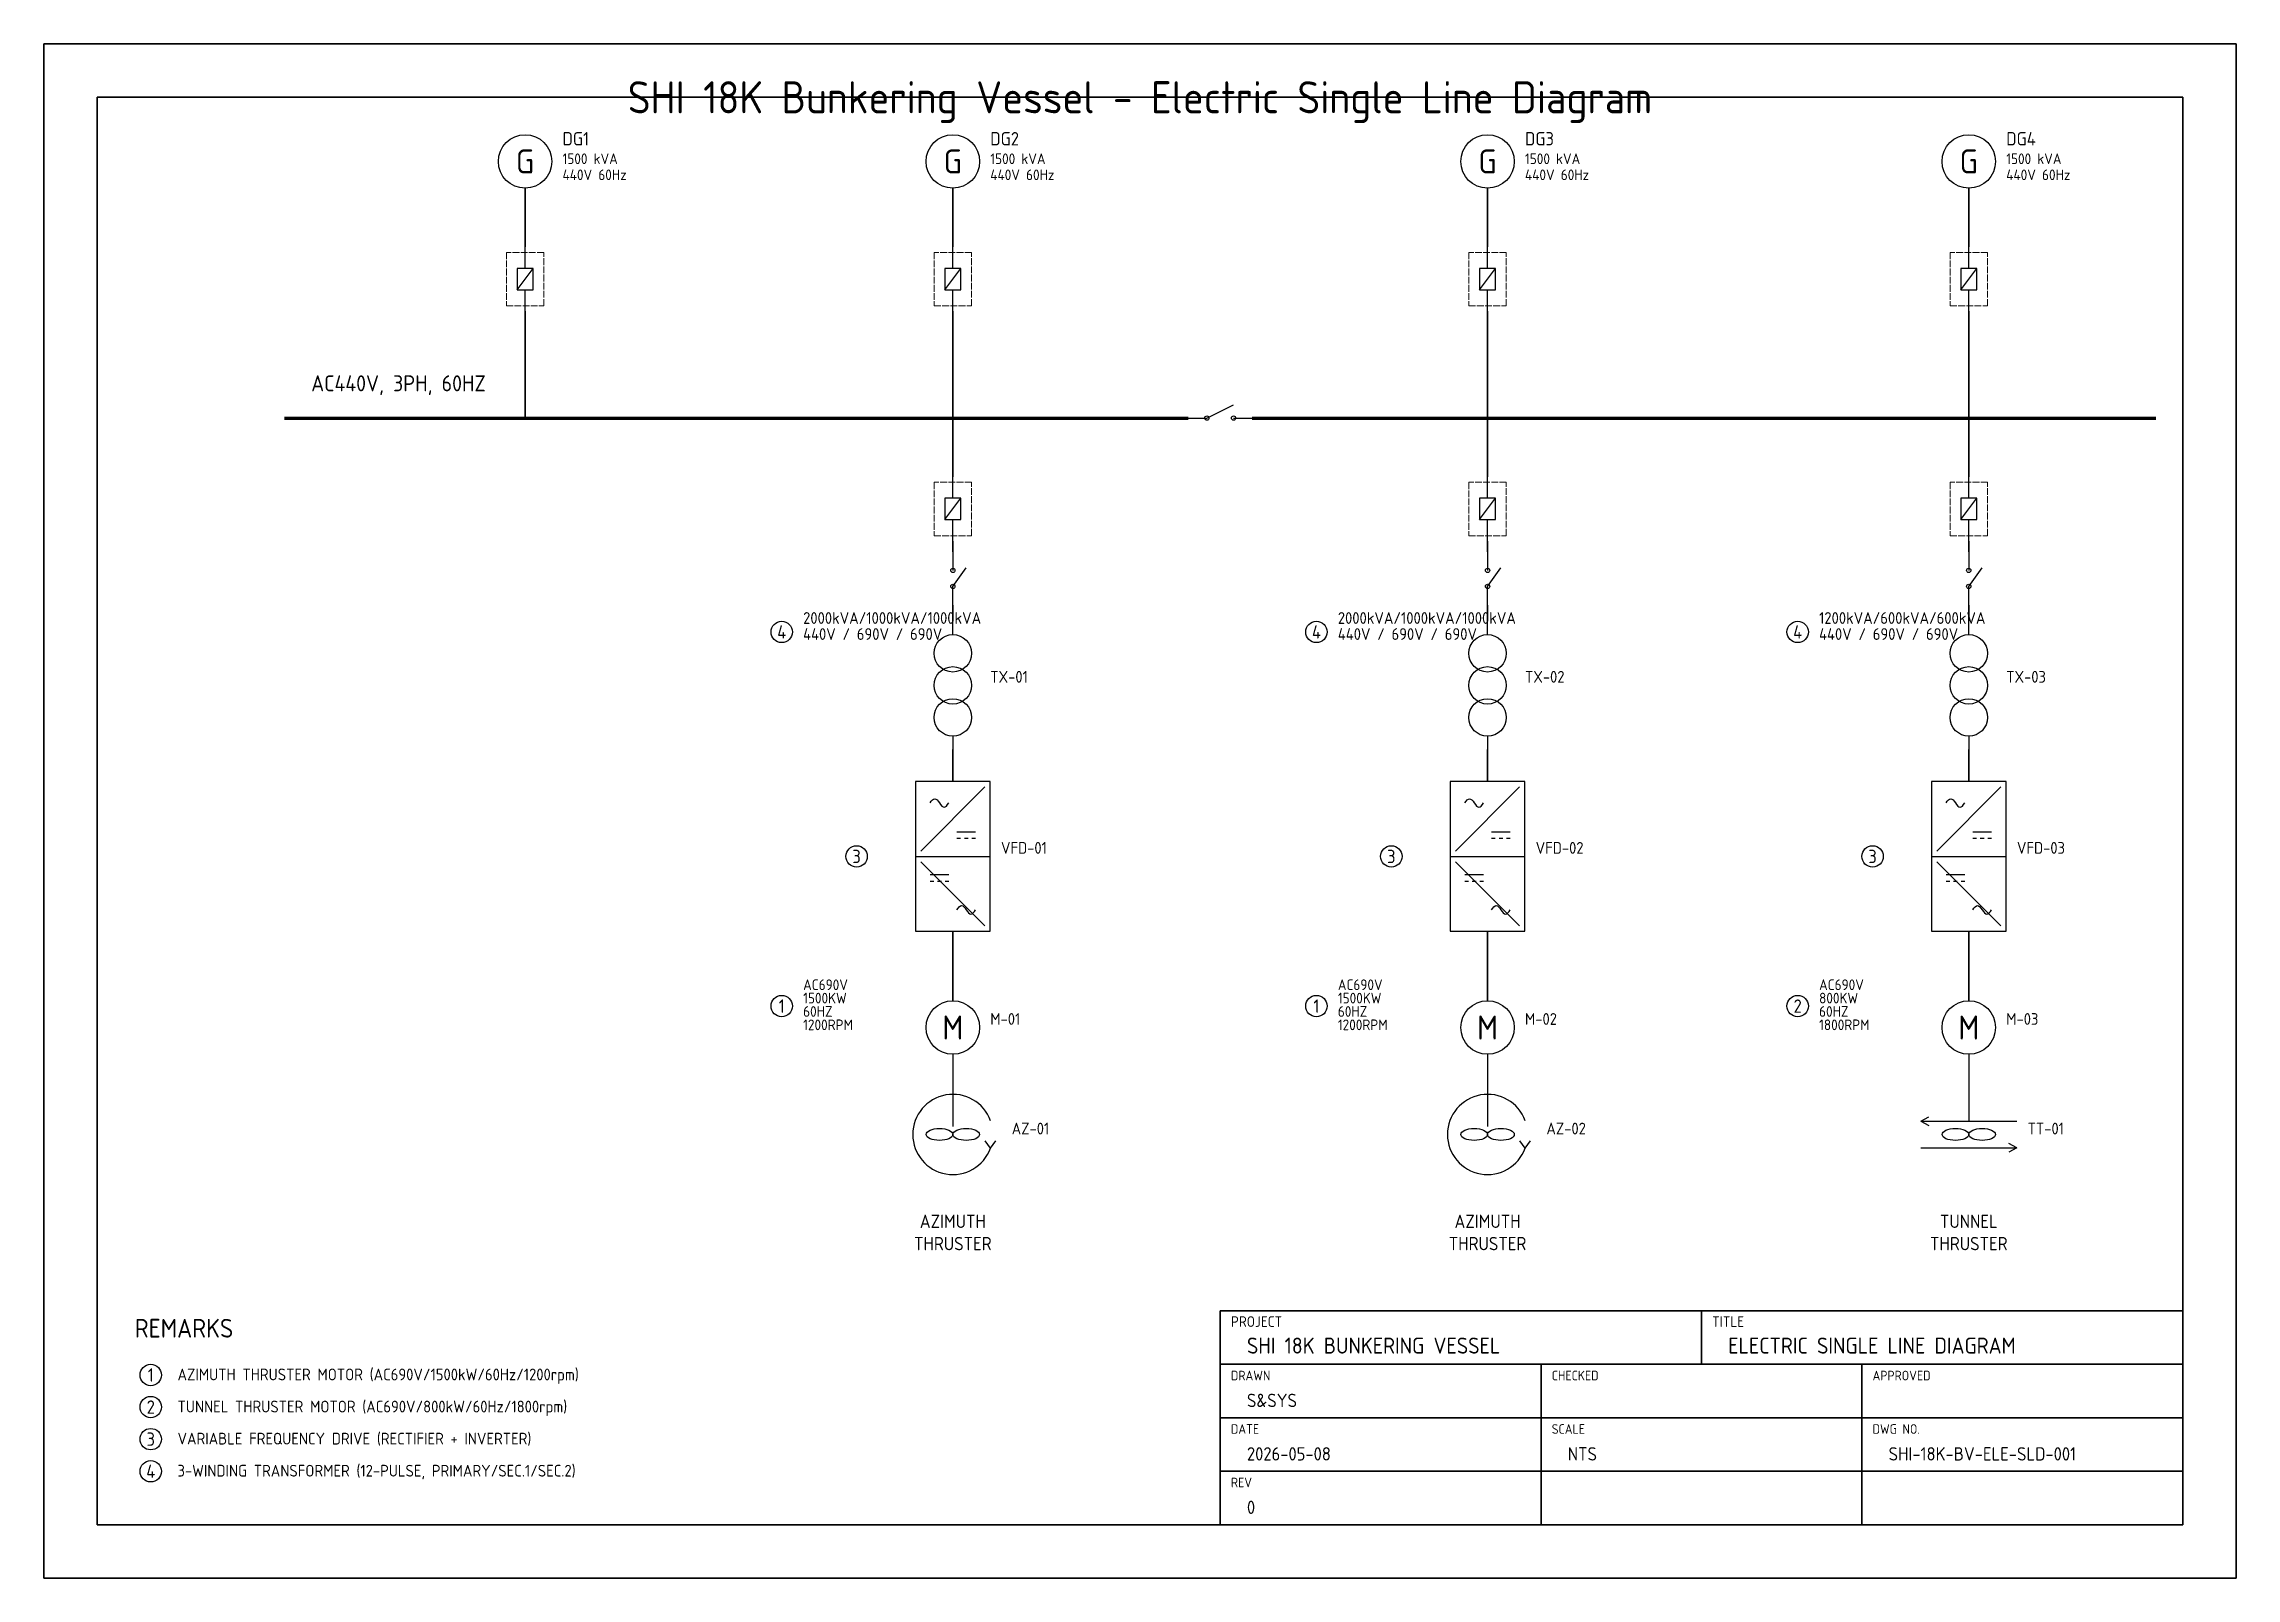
# Model space of a CAD drawing. Header units: millimetres. Extents: x 5 to 415, y 5 to 292.
import ezdxf
from ezdxf.enums import TextEntityAlignment as Align

# ---------------------------------------------------------------- set-up
doc = ezdxf.new("R2010")
doc.units = ezdxf.units.MM
doc.linetypes.add('DASHED', pattern=[1.524, 1.27, -0.254])
for name, color, linetype, lineweight in [('0-FRAME', 7, 'Continuous', 35), ('1-BUSBAR_440V', 1, 'Continuous', 70), ('2-CABLE_440V', 2, 'Continuous', 35), ('2-CABLE_690V', 3, 'Continuous', 35), ('3-SYMBOL', 7, 'Continuous', 25), ('4-TEXT', 7, 'Continuous', 18), ('6-ANNO', 5, 'Continuous', 25), ('7-HIDDEN', 8, 'DASHED', 18)]:
    doc.layers.add(name, color=color, linetype=linetype, lineweight=lineweight)
doc.styles.add('ISO', font='isocp.shx')
doc.styles.add('ISO_BOLD', font='isocpb.shx')

# ---------------------------------------------------------------- blocks, each defined once
blk = doc.blocks.new('TITLE_BLOCK')
at = {"layer": '0-FRAME'}
for p, q in [((90, 30), (90, 40)), ((0, 30), (180, 30)), ((60, 0), (60, 30)), ((120, 0), (120, 30)), ((0, 20), (180, 20)), ((0, 10), (180, 10))]:
    blk.add_line(p, q, dxfattribs=at)
blk.add_lwpolyline([(0, 0), (180, 0), (180, 40), (0, 40), (0, 0)], dxfattribs=at)
at = {"layer": '4-TEXT', "style": 'ISO'}
for s, height, p in [('PROJECT', 2, (2, 37)), ('TITLE', 2, (92, 37)), ('DRAWN', 1.8, (2, 27)), ('CHECKED', 1.8, (62, 27)), ('APPROVED', 1.8, (122, 27)), ('DATE', 1.8, (2, 17)), ('SCALE', 1.8, (62, 17)), ('DWG NO.', 1.8, (122, 17)), ('REV', 1.8, (2, 7))]:
    blk.add_text(s, height=height, dxfattribs=at).set_placement(p)
for tag, p, height in [('PROJECT', (5, 32), 3), ('TITLE', (95, 32), 3), ('DRAWN', (5, 22), 2.5), ('CHECKED', (65, 22), 2.5), ('APPROVED', (125, 22), 2.5), ('DATE', (5, 12), 2.5), ('SCALE', (65, 12), 2.5), ('DWGNO', (125, 12), 2.5), ('REV', (5, 2), 2.5)]:
    blk.add_attdef(tag, p, '', height=height, dxfattribs=at)
blk = doc.blocks.new('IEC_BUSTIE')
at = {"layer": '3-SYMBOL'}
for p, q in [((-6, 0), (-2.5, 0)), ((-2.5, 0), (2.5, 2.5)), ((2.5, 0), (6, 0))]:
    blk.add_line(p, q, dxfattribs=at)
for centre in [(-2.5, 0), (2.5, 0)]:
    blk.add_circle(centre, 0.4, dxfattribs=at)
blk = doc.blocks.new('IEC_GEN')
at = {"layer": '3-SYMBOL'}
blk.add_circle((0, 0), 5, dxfattribs=at)
at = {"layer": '4-TEXT', "style": 'ISO_BOLD'}
blk.add_text('G', height=4.5, dxfattribs=at).set_placement((0, 0), align=Align.MIDDLE_CENTER)
at = {"layer": '4-TEXT', "style": 'ISO'}
blk.add_attdef('TAG', (7, 0), '', height=2.5, dxfattribs=at)
blk = doc.blocks.new('IEC_ACB_DRAWOUT')
at = {"layer": '3-SYMBOL'}
for p, q in [((0, 2), (0, 6)), ((-1.5, -2), (1.5, 2)), ((0, -6), (0, -2))]:
    blk.add_line(p, q, dxfattribs=at)
blk.add_lwpolyline([(-1.5, -2), (1.5, -2), (1.5, 2), (-1.5, 2), (-1.5, -2)], dxfattribs=at)
at = {"layer": '7-HIDDEN'}
blk.add_lwpolyline([(-3.5, -5), (3.5, -5), (3.5, 5), (-3.5, 5), (-3.5, -5)], dxfattribs=at)
blk = doc.blocks.new('IEC_DISC')
at = {"layer": '3-SYMBOL'}
for p, q in [((0, 5), (0, 1.5)), ((0, -1.5), (2.5, 2)), ((0, -5), (0, -1.5))]:
    blk.add_line(p, q, dxfattribs=at)
for centre in [(0, 1.5), (0, -1.5)]:
    blk.add_circle(centre, 0.4, dxfattribs=at)
blk = doc.blocks.new('IEC_TX_3WND')
at = {"layer": '3-SYMBOL'}
for p, q in [((0, 9.5), (0, 12)), ((0, -9.5), (0, -12))]:
    blk.add_line(p, q, dxfattribs=at)
for centre in [(0, 6), (0, 0), (0, -6)]:
    blk.add_circle(centre, 3.5, dxfattribs=at)
blk = doc.blocks.new('IEC_VFD')
at = {"layer": '3-SYMBOL'}
for p, q in [((-6, 1), (6, 13)), ((0.75, 4.6), (4.25, 4.6)), ((-7, 0), (7, 0)), ((0.75, 3.4), (1.45, 3.4)), ((2.15, 3.4), (2.85, 3.4)), ((3.55, 3.4), (4.25, 3.4)), ((-6, -1), (6, -13)), ((-4.25, -3.4), (-0.75, -3.4)), ((-4.25, -4.6), (-3.55, -4.6)), ((-2.85, -4.6), (-2.15, -4.6)), ((-1.45, -4.6), (-0.75, -4.6))]:
    blk.add_line(p, q, dxfattribs=at)
for points in [[(-7, -14), (7, -14), (7, 14), (-7, 14), (-7, -14)], [(-4.25, 10), (-4.03, 10.31), (-3.81, 10.57), (-3.59, 10.74), (-3.38, 10.8), (-3.16, 10.74), (-2.94, 10.57), (-2.72, 10.31), (-2.5, 10), (-2.28, 9.69), (-2.06, 9.43), (-1.84, 9.26), (-1.62, 9.2), (-1.41, 9.26), (-1.19, 9.43), (-0.97, 9.69), (-0.75, 10)], [(0.75, -10), (0.97, -9.69), (1.19, -9.43), (1.41, -9.26), (1.62, -9.2), (1.84, -9.26), (2.06, -9.43), (2.28, -9.69), (2.5, -10), (2.72, -10.31), (2.94, -10.57), (3.16, -10.74), (3.38, -10.8), (3.59, -10.74), (3.81, -10.57), (4.03, -10.31), (4.25, -10)]]:
    blk.add_lwpolyline(points, dxfattribs=at)
blk = doc.blocks.new('IEC_MOTOR')
at = {"layer": '3-SYMBOL'}
blk.add_circle((0, 0), 5, dxfattribs=at)
at = {"layer": '4-TEXT', "style": 'ISO_BOLD'}
blk.add_text('M', height=4.5, dxfattribs=at).set_placement((0, 0), align=Align.MIDDLE_CENTER)
at = {"layer": '4-TEXT', "style": 'ISO'}
blk.add_attdef('TAG', (7, 0), '', height=2.5, dxfattribs=at)
blk = doc.blocks.new('IEC_AZIMUTH_THR')
at = {"layer": '3-SYMBOL'}
for p, q in [((0, 8), (0, 1.5)), ((7.05, -2.57), (6.05, -1.17)), ((7.05, -2.57), (8.05, -1.17))]:
    blk.add_line(p, q, dxfattribs=at)
blk.add_arc((0, 0), 7.5, 20, 340, dxfattribs=at)
for centre in [(-2.5, 0), (2.5, 0)]:
    blk.add_ellipse(centre, major_axis=(2.5, 0), ratio=0.45, dxfattribs=at)
blk = doc.blocks.new('IEC_TUNNEL_THR')
at = {"layer": '3-SYMBOL'}
for p, q in [((0, 5), (0, 2.5)), ((-9, 2.5), (-7.5, 3.3)), ((-9, 2.5), (9, 2.5)), ((-9, 2.5), (-7.5, 1.7)), ((-9, -2.5), (9, -2.5)), ((9, -2.5), (7.5, -1.7)), ((9, -2.5), (7.5, -3.3))]:
    blk.add_line(p, q, dxfattribs=at)
for centre in [(-2.5, 0), (2.5, 0)]:
    blk.add_ellipse(centre, major_axis=(2.5, 0), ratio=0.45, dxfattribs=at)

msp = doc.modelspace()

# ---------------------------------------------------------------- linework, layer by layer
at = {"layer": '0-FRAME'}
for points in [[(5, 5), (415, 5), (415, 292), (5, 292), (5, 5)], [(15, 15), (405, 15), (405, 282), (15, 282), (15, 15)]]:
    msp.add_lwpolyline(points, dxfattribs=at)
at = {"layer": '1-BUSBAR_440V', "lineweight": 70}
for p, q in [((50, 222), (219, 222)), ((231, 222), (400, 222))]:
    msp.add_line(p, q, dxfattribs=at)
at = {"layer": '2-CABLE_440V'}
for p, q in [((95, 265), (95, 254)), ((175, 265), (175, 254)), ((275, 265), (275, 254)), ((365, 265), (365, 254)), ((95, 242), (95, 222)), ((175, 242), (175, 222)), ((275, 242), (275, 222)), ((365, 242), (365, 222)), ((175, 222), (175, 211)), ((275, 222), (275, 211)), ((365, 222), (365, 211)), ((175, 199), (175, 197)), ((275, 199), (275, 197)), ((365, 199), (365, 197)), ((175, 187), (175, 184)), ((275, 187), (275, 184)), ((365, 187), (365, 184))]:
    msp.add_line(p, q, dxfattribs=at)
at = {"layer": '2-CABLE_690V'}
for p, q in [((175, 160), (175, 154)), ((275, 160), (275, 154)), ((365, 160), (365, 154)), ((175, 126), (175, 113)), ((275, 126), (275, 113)), ((365, 126), (365, 113))]:
    msp.add_line(p, q, dxfattribs=at)
at = {"layer": '3-SYMBOL'}
for p, q in [((175, 103), (175, 96)), ((275, 103), (275, 96)), ((365, 103), (365, 93))]:
    msp.add_line(p, q, dxfattribs=at)
at = {"layer": '6-ANNO'}
for centre in [(143, 182), (243, 182), (333, 182), (157, 140), (257, 140), (347, 140), (143, 112), (243, 112), (333, 112), (25, 43), (25, 37), (25, 31), (25, 25)]:
    msp.add_circle(centre, 2, dxfattribs=at)

# ---------------------------------------------------------------- block references
at = {"layer": '0-FRAME'}
msp.add_blockref('TITLE_BLOCK', (225, 15), dxfattribs=at).add_auto_attribs({'PROJECT': 'SHI 18K BUNKERING VESSEL', 'TITLE': 'ELECTRIC SINGLE LINE DIAGRAM', 'DRAWN': 'S&SYS', 'DATE': '2026-05-08', 'SCALE': 'NTS', 'DWGNO': 'SHI-18K-BV-ELE-SLD-001', 'REV': '0'})
at = {"layer": '3-SYMBOL'}
for name, p in [('IEC_GEN', (95, 270)), ('IEC_GEN', (175, 270)), ('IEC_GEN', (275, 270)), ('IEC_GEN', (365, 270)), ('IEC_ACB_DRAWOUT', (95, 248)), ('IEC_ACB_DRAWOUT', (175, 248)), ('IEC_ACB_DRAWOUT', (275, 248)), ('IEC_ACB_DRAWOUT', (365, 248)), ('IEC_BUSTIE', (225, 222)), ('IEC_ACB_DRAWOUT', (175, 205)), ('IEC_ACB_DRAWOUT', (275, 205)), ('IEC_ACB_DRAWOUT', (365, 205)), ('IEC_DISC', (175, 192)), ('IEC_DISC', (275, 192)), ('IEC_DISC', (365, 192)), ('IEC_TX_3WND', (175, 172)), ('IEC_TX_3WND', (275, 172)), ('IEC_TX_3WND', (365, 172)), ('IEC_VFD', (175, 140)), ('IEC_VFD', (275, 140)), ('IEC_VFD', (365, 140)), ('IEC_MOTOR', (175, 108)), ('IEC_MOTOR', (275, 108)), ('IEC_MOTOR', (365, 108)), ('IEC_AZIMUTH_THR', (175, 88)), ('IEC_AZIMUTH_THR', (275, 88)), ('IEC_TUNNEL_THR', (365, 88))]:
    msp.add_blockref(name, p, dxfattribs=at)

# ---------------------------------------------------------------- texts
at = {"layer": '4-TEXT', "style": 'ISO_BOLD'}
msp.add_text('SHI 18K Bunkering Vessel - Electric Single Line Diagram', height=6, dxfattribs=at).set_placement((210, 282), align=Align.MIDDLE_CENTER)
at = {"layer": '4-TEXT'}
for s, height, style, p in [('DG1', 2.5, 'ISO_BOLD', (102, 273)), ('DG2', 2.5, 'ISO_BOLD', (182, 273)), ('DG3', 2.5, 'ISO_BOLD', (282, 273)), ('DG4', 2.5, 'ISO_BOLD', (372, 273)), ('1500 kVA', 2, 'ISO', (102, 269.5)), ('1500 kVA', 2, 'ISO', (182, 269.5)), ('1500 kVA', 2, 'ISO', (282, 269.5)), ('1500 kVA', 2, 'ISO', (372, 269.5)), ('440V 60Hz', 2, 'ISO', (102, 266.5)), ('440V 60Hz', 2, 'ISO', (182, 266.5)), ('440V 60Hz', 2, 'ISO', (282, 266.5)), ('440V 60Hz', 2, 'ISO', (372, 266.5)), ('AC440V, 3PH, 60HZ', 3, 'ISO_BOLD', (55, 227)), ('2000kVA/1000kVA/1000kVA', 2.2, 'ISO', (147, 183.5)), ('2000kVA/1000kVA/1000kVA', 2.2, 'ISO', (247, 183.5)), ('1200kVA/600kVA/600kVA', 2.2, 'ISO', (337, 183.5)), ('440V / 690V / 690V', 2.2, 'ISO', (147, 180.5)), ('440V / 690V / 690V', 2.2, 'ISO', (247, 180.5)), ('440V / 690V / 690V', 2.2, 'ISO', (337, 180.5)), ('TX-01', 2.2, 'ISO_BOLD', (182, 172.5)), ('TX-02', 2.2, 'ISO_BOLD', (282, 172.5)), ('TX-03', 2.2, 'ISO_BOLD', (372, 172.5)), ('VFD-01', 2.2, 'ISO_BOLD', (184, 140.5)), ('VFD-02', 2.2, 'ISO_BOLD', (284, 140.5)), ('VFD-03', 2.2, 'ISO_BOLD', (374, 140.5)), ('AC690V', 2, 'ISO', (147, 115)), ('AC690V', 2, 'ISO', (247, 115)), ('AC690V', 2, 'ISO', (337, 115)), ('1500KW', 2, 'ISO', (147, 112.5)), ('60HZ', 2, 'ISO', (147, 110)), ('M-01', 2.2, 'ISO_BOLD', (182, 108.5)), ('1500KW', 2, 'ISO', (247, 112.5)), ('60HZ', 2, 'ISO', (247, 110)), ('M-02', 2.2, 'ISO_BOLD', (282, 108.5)), ('60HZ', 2, 'ISO', (337, 110)), ('800KW', 2, 'ISO', (337, 112.5)), ('M-03', 2.2, 'ISO_BOLD', (372, 108.5)), ('1200RPM', 2, 'ISO', (147, 107.5)), ('1200RPM', 2, 'ISO', (247, 107.5)), ('1800RPM', 2, 'ISO', (337, 107.5)), ('AZ-01', 2.2, 'ISO_BOLD', (186, 88)), ('AZ-02', 2.2, 'ISO_BOLD', (286, 88)), ('TT-01', 2.2, 'ISO_BOLD', (376, 88)), ('AZIMUTH THRUSTER MOTOR (AC690V/1500kW/60Hz/1200rpm)', 2.2, 'ISO', (30, 42)), ('TUNNEL THRUSTER MOTOR (AC690V/800kW/60Hz/1800rpm)', 2.2, 'ISO', (30, 36)), ('VARIABLE FREQUENCY DRIVE (RECTIFIER + INVERTER)', 2.2, 'ISO', (30, 30)), ('3-WINDING TRANSFORMER (12-PULSE, PRIMARY/SEC.1/SEC.2)', 2.2, 'ISO', (30, 24))]:
    msp.add_text(s, height=height, dxfattribs=dict(at, style=style)).set_placement(p)
at = {"layer": '4-TEXT', "char_height": 2.5, "attachment_point": 2, "style": 'ISO_BOLD'}
for s, insert in [('AZIMUTH\\PTHRUSTER', (175, 73)), ('AZIMUTH\\PTHRUSTER', (275, 73)), ('TUNNEL\\PTHRUSTER', (365, 73))]:
    msp.add_mtext(s, dxfattribs=dict(at, insert=insert))
at = {"layer": '6-ANNO', "style": 'ISO_BOLD'}
for s, p in [('4', (143, 182)), ('4', (243, 182)), ('4', (333, 182)), ('3', (157, 140)), ('3', (257, 140)), ('3', (347, 140)), ('1', (143, 112)), ('1', (243, 112)), ('2', (333, 112)), ('1', (25, 43)), ('2', (25, 37)), ('3', (25, 31)), ('4', (25, 25))]:
    msp.add_text(s, height=2.5, dxfattribs=at).set_placement(p, align=Align.MIDDLE_CENTER)
msp.add_text('REMARKS', height=3.5, dxfattribs=at).set_placement((22, 50))

doc.saveas('drawing.dxf')
